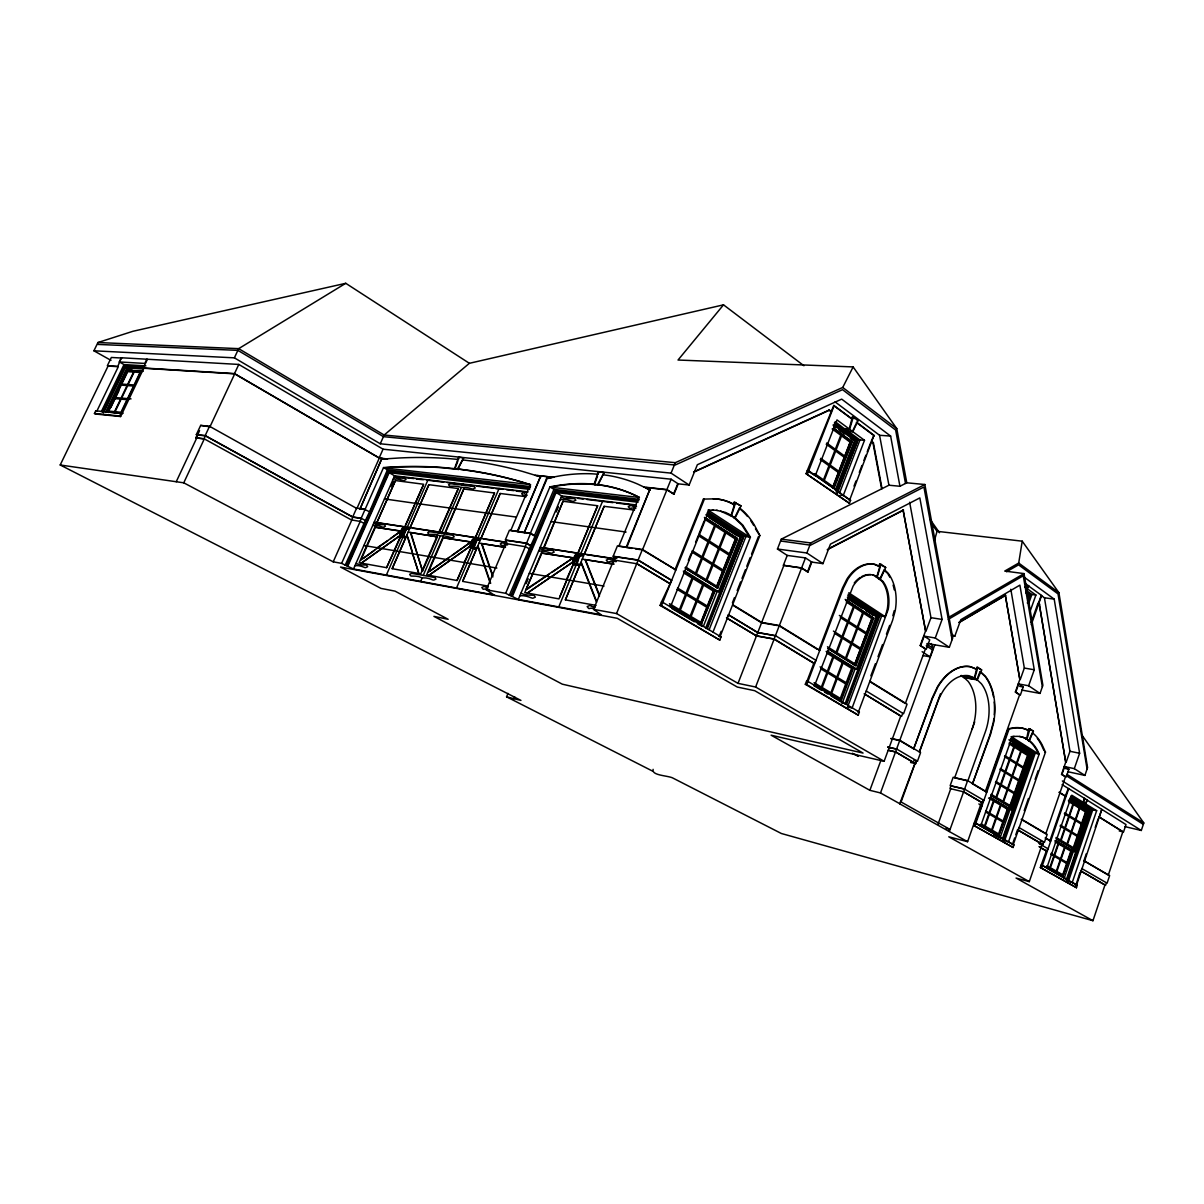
<?xml version="1.0" encoding="UTF-8"?>
<svg xmlns="http://www.w3.org/2000/svg" width="1204" height="1204" viewBox="0 0 1204 1204"><rect width="100%" height="100%" fill="white"/><g stroke="black" fill="none" stroke-linecap="round" stroke-linejoin="round"><path stroke-width="1.5" d="M1021.729 690.058L1040.03 693.414L1042.89 685.302L1024.032 573.601L1004.738 571.072L1018.704 563.051L1022.226 541.183L937.028 531.31L931.655 523.695M848.188 594.234L881.614 616.117L885.211 616.704L887.273 609.149A30.491 20.769 -81.3 0 0 881.93 581.201L875.805 576.671L876.873 576.49L879.853 566.497L875.428 564.525A41.207 28.053 -81.3 0 0 847.782 579.38L843.477 588.034L806.755 684.579L858.226 715.161L859.37 712.106L807.944 681.434L806.514 681.148L805.31 684.293L858.226 715.161M892.841 615.741L894.241 610.639M1062.109 784.647L1087.347 800.088L1085.737 804.001L1081.433 803.023L1070.762 796.1M1079.341 801.428L1083.224 802.315L1084.322 798.357M1081.433 803.023L1085.421 803.685L1086.941 799.998L1126.011 824.589L1123.498 832.069L1099.207 817.019L1101.78 809.434L1076.587 884.985L1072.237 882.502L1096.663 810.683L1083.57 802.662L1084.729 798.463M934.5 540.34L937.028 531.31M1029.917 728.902L1033.423 731.174L1029.345 740.731L1026.997 739.241L1029.917 728.902L1028.652 728.646L1026.651 738.895L1024.619 738.067A50.989 31.635 -78.5 0 0 1019.502 736.442M1029.345 740.731L1025.808 738.714M961.093 675.489L974.382 677.912L976.986 667.302L977.844 667.452L981.651 669.966L977.272 679.929L963.561 677.416L961.018 675.76L974.728 678.258L977.272 679.929M974.728 678.258L977.844 667.452M576.641 561.546L578.763 556.444A2.784 2.167 -80.9 0 1 581.381 555.661L582.51 555.149L581.652 555.029A3.477 2.709 -80.9 0 0 577.935 556.76L576.355 560.567A3.477 2.709 -80.8 0 0 577.453 565.143L578.582 564.646A2.784 2.167 -80.8 0 1 577.514 561.681L577.724 560.944M732.664 604.679L761.635 622.423L779.349 625.493L819.758 650.386L818.795 650.22L842.514 587.898L846.818 579.244A41.192 28.053 -81.3 0 1 874.465 564.39L878.89 566.362L879.552 564.119L880.997 564.315L885.692 567.52L880.395 578.989L878.95 578.793M880.395 578.989L877.249 576.882L880.997 564.315M470.644 544.9L472.69 540.114A2.604 2.122 -80.6 0 1 475.264 539.407L476.287 538.925L475.52 538.805A3.266 2.664 -80.6 0 0 471.878 540.415L470.358 543.982A3.266 2.664 -80.5 0 0 471.456 548.287L472.48 547.82A2.619 2.122 -80.5 0 1 471.411 545.021L473.458 540.235A2.619 2.122 -80.6 0 1 476.031 539.512M844.681 428.654L849.226 428.97L852.447 416.795L858.181 420.452L852.808 431.694L847.797 431.348L835.17 421.611M840.272 495.13L843.282 495.446L864.502 440.318L849.603 429.316L853.395 416.855M730.211 515.086L731.159 515.192L734.44 504.672L733.492 504.566L734.229 502.218L741.002 505.921L735.102 517.931L720.609 511.083M735.102 517.931L731.535 515.583L735.659 502.384M1124.897 826.621L1141.302 830.474L1143.8 822.994L1082.185 735.463M653.11 769.341C651.183 775.858 669.063 775.451 673.352 778.296L781.366 833.499L1092.961 920.699L1104.956 885.015L1080.5 870.823L1105.633 885.271L1106.431 882.908M1099.207 817.019L1122.835 831.813L1108.297 875.082L1083.916 860.755L1086.294 853.741M1076.03 884.925L1079.913 872.569M1095.234 827.434L1098.198 818.675M1080.906 870.928L1082.125 868.626M1076.436 887.664L1077.264 885.241L1042.408 865.375L1041.189 865.044L1040.346 867.497L1076.436 887.664L1040.346 867.497M1062.349 875.895L1070.807 851.153L1064.998 847.736L1061.115 859.084L1066.94 862.47M1071.063 850.37L1072.282 850.671L1062.951 876.06L1071.68 850.521L1054.96 840.663M1064.005 878.769L1073.366 851.303L1072.282 850.671M1072.93 848.76L1074.164 849.061L1086.971 811.496L1068.986 800.374M1073.366 851.303L1074.585 851.619L1088.687 810.262L1070.13 798.764M1069.814 798.086L1089.906 810.548L1066.443 879.417L1047.465 868.596M1066.654 880.696L1090.764 809.931L1071.078 797.71M1067.271 880.861L1091.381 810.066L1071.695 797.846M1081.523 802.797L1092.765 809.78L1068.354 881.479L1072.237 882.502M595.017 484.881L594.069 484.294L598.373 471.757L604.092 472.6L598.192 484.67L604.348 485.769A321.634 193.889 -64 0 1 639.429 497.508L550.409 487.168A321.634 193.889 -64 0 1 589.373 484.098L598.659 484.971M530.708 484.881A1568.436 768.543 -78 0 0 469.274 470.659L458.047 469.003L463.615 457.926L458.709 457.189L454.48 468.702L455.398 469.259L444.788 467.92A1568.436 768.543 -78 0 0 383.971 467.844L530.242 484.595L510.722 530.618L517.193 531.551L540.415 476.709L517.675 531.822L530.287 533.447L549.927 486.883A321.709 193.859 -64 0 1 588.891 483.797L594.656 484.279L597.515 475.926M598.855 472.058L598.087 474.256L592.759 473.849A333.613 201.128 -64 0 0 560.582 475.731L546.616 478.304L524.192 532.77M1068.174 771.794L1084.909 775.421L1087.573 767.61L1058.918 592.699L1022.226 541.183M1021.173 819.307L1045.794 833.83L1065.48 776.791L1061.552 774.322L1065.721 762.222L1039.293 604.152L1065.721 762.222M1061.958 774.413L1064.667 766.587L1068.866 769.251L1066.172 777.062L1061.552 774.322M1066.142 762.313L1069.965 751.281L1044.425 597.771L1041.219 595.438L1038.42 603.294L1039.714 604.212M1092.961 920.699L1016.056 878.047L1029.3 881.629L1042.197 844.245L1017.5 829.842L1015.8 834.718M1039.579 843.673L1042.905 844.516L1043.763 842.032L1040.437 841.205M1084.909 775.421L1074.314 768.649L1079.612 753.283L1054.207 599.14L1023.897 576.972M1040.015 847.33L1046.351 851.017L1041.189 865.044M1046.125 838.27L1050.701 840.964L1049.888 840.753L1065.254 796.145L1059.023 792.292M1046.351 851.017L1048.022 848.775L1040.361 844.32M1065.254 796.145L1068.324 788.53M1041.565 867.828L1068.731 788.62M1029.029 740.415L1032.279 732.784L1033.333 733.552A59.688 37.008 -78.5 0 1 1042.167 744.945L1045.493 752.124L1013.241 844.666L1008.485 841.942L1039.187 754.05A51.004 31.62 -78.5 0 0 1030.157 741.228L1028.096 740.475M1012.97 842.83L1014.671 837.954M1024.198 810.623L1028.427 798.478M1035.094 779.394L1038.119 770.711M1019.201 827.539L1017.907 829.947L1042.905 844.516M1013.076 847.466L1013.949 844.937L975.857 823.115L974.593 822.799L973.69 825.372L1013.076 847.466L973.69 825.372M992.201 799.23L1007.613 808.351L998.613 833.89L992.231 830.218L996.415 818.299L1002.781 822.016M1007.613 808.351L1008.862 808.652L998.869 835.245L1008.245 808.501L989.748 797.56M1023.385 767.129L1017.124 763.246L1021.248 751.507L1027.494 755.435L1009.569 806.65L1010.818 806.951L1029.044 754.938L1009.358 742.537M1008.862 808.652L1010.051 809.359L999.967 838.104L1002.465 838.736L1032.144 753.96L1010.186 740.084M1010.051 809.359L1011.3 809.66L1030.895 753.689L1008.922 739.813M1002.706 840.091L1033.077 753.343L1011.465 739.662M1003.338 840.257L1033.709 753.463L1010.547 738.82M1004.527 840.934L1035.214 753.207L1011.164 737.977M1026.651 738.895L1025.462 738.233A51.004 31.62 -78.5 0 0 1012.158 736.908L980.673 826.004L974.593 822.799M993.857 718.577A51.17 32.854 -79.4 0 1 993.3 722.28L990.109 734.365L972.501 783.819L985.384 791.464L1019.607 694.828L1015.363 692.029L1019.833 679.447L1005.31 595.212L1019.833 679.447M1015.8 692.104L1018.674 683.962L1023.219 686.987L1020.345 695.114L1015.363 692.029M1020.255 679.523L1024.333 668.054L1010.818 589.253M1029.3 881.629L948.767 836.81L967.595 841.686L981.516 802.406L963.486 791.826L949.971 788.53L950.919 785.911L964.539 789.117L983.909 800.374M974.909 822.979L981.922 805.747L978.852 803.941M983.171 800.088L982.253 802.692L963.591 791.75M985.85 792.051L1008.275 728.736L1014.701 727.713A59.658 37.008 -78.5 0 1 1027.027 729.865L1028.141 730.482M974.939 825.688L1009.118 728.917L1015.529 727.878A59.688 37.008 -78.5 0 1 1027.855 730.03L1028.984 730.647M1040.03 693.414L1028.622 685.768L1034.266 669.77L1019.893 585.129L960.807 619.699L954.772 636.269L951.431 635.727M1027.343 603.069L1030.368 594.61L1025.853 591.345M1028.773 603.189L1031.888 594.475L1025.928 590.156M967.595 841.686L948.918 831.362L949.67 829.24L900.532 801.668M949.339 831.467L967.64 780.613L953.162 777.272L950.167 785.625L964.645 789.026M1030.308 610.759L1035.907 595.032L1026.982 588.545L1028.637 585.776L1027.298 588.846L1024.92 587.116M1031.106 622.603L1037.998 603.234M1031.256 624.68L1041.641 595.498L1028.216 585.716M937.961 824.394L950.724 788.816M974.698 721.918L954.652 777.844L967.85 780.899L985.339 731.866A42.02 26.97 -79.4 0 0 981.365 683.752L976.956 679.598L979.996 671.591M1027.584 598.433L1028.788 595.077L1025.989 593.045M1027.915 599.592L1029.736 594.52L1026.726 592.338M976.865 669.304L970.785 666.79A51.185 32.854 -79.4 0 0 937.916 686.867L932.633 698.079L913.655 748.858L932.197 698.004L937.48 686.792A51.17 32.854 -79.4 0 1 970.349 666.715L976.429 669.228M948.918 831.362L899.734 803.836L914.935 763.351L895.52 751.973L888.417 750.378M900.998 802.225L916.214 760.371M919.389 751.657L940.414 693.835M919.465 752.154L937.72 701.977A42.02 26.97 -79.4 0 1 969.19 675.79L974.382 677.912M910.57 762.478L915.702 763.652L916.68 760.958M913.806 760.431L917.448 761.259L920.578 752.65L899.87 740.355L890.99 738.413M927.185 643.538L949.324 647.3L952.755 637.879L924.853 484.505L906.778 482.804L899.945 486.265L888.928 485.212L781.306 539.136L777.453 549.024L787.22 555.42L805.476 557.919L811.812 562.087L807.974 572.035L801.578 568.107L783.383 565.293L787.22 555.42M382.616 458.483L379.305 458.122L356.896 508.539L209.541 426.291L200.662 425.403L196.327 434.629L205.192 435.577L352.697 516.952L361.185 518.232L383.519 467.573A1568.932 768.513 -78 0 1 444.321 467.649L455.052 468.672L457.866 460.997M459.175 457.46L458.438 459.461L448.174 458.543A1589.521 779.033 -78 0 0 398.945 458.002L381.593 459.115L360.026 508.991L381.593 459.115M870.492 682.051L905.348 703.512L925.424 648.926L920.202 645.51L925.575 630.911L903.105 510.075L925.575 630.911M920.684 645.6L924.16 636.148L929.744 639.821L926.282 649.242L920.202 645.51M926.057 630.986L930.963 617.682L909.637 502.264M900.171 803.941L880.5 792.939L869.875 790.321L881.117 759.769M869.875 790.321L771.117 735.208L884.127 761.274L900.742 716.079L864.141 693.85M902.699 713.415L901.6 716.41L864.622 693.956M949.324 647.3L935.267 638L942.085 619.428L919.841 497.899L830.459 544.118L822.964 563.638L811.33 562.027L807.493 571.96M923.408 655.653L930 656.812L933.115 648.324L931.219 643.523M880.5 792.939L934.725 645.028M870.853 675.85L875.413 663.66M878.002 656.707L882.547 644.516M886.445 634.072L889.696 625.358M826.14 651.454L853.561 667.784L841.37 700.216L815.108 684.534M865.947 634.779L854.464 665.345L855.894 665.616L873.758 618.028L845.178 599.426M867.226 631.378L871.681 619.488M842.063 703.618L855.141 668.762L853.561 667.784M855.141 668.762L856.571 669.033L876.226 616.644L847.511 597.906M844.922 704.22L877.656 616.884L847.435 597.139M845.915 704.159L878.89 616.192L848.609 596.386M846.638 704.31L879.612 616.297L847.812 595.513M881.614 616.117L847.571 707.019L852.116 707.967L888.236 609.299A30.506 20.769 -81.3 0 0 882.893 581.336L879.086 578.507M814.566 685.573L853.109 586.092A30.506 20.769 -81.3 0 1 873.532 575.03L876.873 576.49M807.884 681.599L806.921 681.404L813.829 663.284L774.112 639.158L756.443 635.968L726.463 617.863L756.473 635.787L774.157 638.978L814.295 663.374L815.966 660.349L775.421 635.637L757.737 632.461L728.661 614.853L726.945 617.953M849.422 503.287L850.566 500.292L808.682 470.779L807.252 470.644L806.078 473.684L849.422 503.287L806.078 473.684M839.429 493.264L859.957 439.972L864.502 440.318M854.012 486.115L855.999 480.953M859.295 472.359L861.944 465.481M863.915 460.319L865.902 455.157M867.226 451.726L870.522 443.117M882.05 488.673L873.382 442.726L871.184 441.401L873.908 435.562L849.693 499.961L843.282 495.446M777.453 549.024L806.861 552.982L810.744 542.944L924.853 484.505M774.157 638.978L779.349 625.493M783.383 565.293L801.623 567.897L805.476 557.919M616.147 561.666L613.724 560.206L593.572 609.359L616.538 613.558L738.007 683.36L755.615 687.017L774.112 639.158M801.578 568.107L779.244 625.854L817.215 649.242M832.566 488.207L849.949 443.222M833.273 488.282L852.041 441.597L833.981 488.342L814.16 474.361M835.335 490.148L854.539 440.408L855.969 440.513L836.103 492.015M837.111 492.045L857.925 439.987L837.156 493.851M738.007 683.36L783.804 565.564M807.252 470.644L833.725 405.477L852.251 419.022M807.508 473.819L834.191 405.507M733.688 517.75L734.786 517.569L739.482 507.998L741.092 509.202A77.538 57.009 -81.2 0 1 754.667 525.606L759.844 535.569L720.127 636.54L719.194 636.359L721.181 631.317M662.802 602.572L661.402 602.12L660.078 605.401L719.796 640.092L721.045 636.886L662.802 602.361M707.335 628.638L743.681 536.668L707.576 513.235M709.141 629.722L745.923 536.563L750.423 537.15L712.918 632.266M732.408 602.783L734.455 597.56M737.194 590.592L740.626 581.878M741.995 578.402L745.426 569.688M746.796 566.211L750.212 557.497M751.582 554.006L758.445 536.593M701.21 622.333L710.601 598.644M711.94 595.258L713.957 590.186L718.562 591.736L740.174 537.074L741.589 537.255L705.544 628.428M669.605 605.386L701.24 624.154L714.649 590.306L683.345 571.087M701.24 624.154L715.357 590.411M717.042 586.167L736.02 538.248M717.057 587.988L737.42 538.444L717.765 588.109L685.783 568.739M703.437 626.185L717.148 591.51M706.628 628.503L743.681 536.668M688.357 560.342L691.051 553.614M695.596 542.282L698.275 535.584L707.997 541.77L702.007 556.775L692.24 550.649M704.129 520.986L698.787 534.32L708.509 540.506L714.484 525.561L704.791 519.315M670.387 607.057L709.171 510.285L708.223 510.165L749.475 537.029L741.89 525.004L733.838 517.464M145.895 365.881L124.012 364.571L119.331 361.952L121.363 357.769L238.783 364.436L383.053 449.182L671.125 479.207L678.213 483.857L674.029 494.182L666.911 489.832L642.454 549.912L675.911 569.943L642.424 549.445L617.441 545.833L613.182 556.233L638.12 559.995L671.727 580.358L661.402 602.12M674.977 569.808L703.407 499.103L714.062 498.862A77.538 57.009 -81.2 0 1 732.739 503.663L734.44 504.672M660.078 605.401L661.478 605.642L704.34 499.208L703.407 499.103M673.548 494.137L677.747 483.797L689.139 485.016L697.357 464.714L841.686 399.126L890.629 436.074L899.945 486.265M723.514 304.838L469.379 363.307L345.759 283.301L132.997 331.266L97.93 342.523L93.912 350.8L234.374 357.844L380.268 443.779L671.064 473.127L675.309 462.682L842.725 387.462L853.139 366.919L678.033 360.026L723.514 304.838L803.941 365.745M638.12 559.995L642.424 549.445M616.538 613.558L638.15 560.221L671.26 580.283M643.959 487.048L666.896 489.577L671.125 479.207M615.53 561.5L612.776 559.845L614.115 556.594L638.15 560.221M603.023 474.782L608.291 475.49A333.613 201.128 -64 0 1 637.789 484.128L649.724 489.772L626.17 547.323L618.841 546.255L638.963 497.207A321.709 193.859 -64 0 0 603.866 485.468L598.192 484.67M649.724 489.772L626.667 547.624L631.919 548.377M574.85 564.736L575.121 564.089A2.769 2.167 -80.8 0 1 574.037 561.139L576.159 556.037A2.769 2.167 -80.9 0 1 578.778 555.255L578.176 554.487A3.477 2.709 -80.9 0 0 574.474 556.233L572.893 560.026A3.477 2.709 -80.8 0 0 573.992 564.586L574.85 564.736A3.477 2.709 -80.8 0 1 573.766 560.161L575.331 556.368A3.477 2.709 -80.9 0 1 579.049 554.623M558.761 606.906L602.692 500.909M577.453 565.143L577.724 564.51A2.784 2.167 -80.8 0 1 576.671 562.96M596.537 602.286L580.9 562.403L565.398 599.878L604.122 506.327L634.508 510.075M652.448 771.042L506.568 696.815L507.998 693.384M506.568 696.815L513.942 698.711L514.695 696.905M559.694 597.169L566.151 581.577M573.766 563.246L566.392 579.576M543.501 547.88L577.875 553.313L597.62 505.755L558.972 598.9L524.763 592.549L542.011 551.432M573.992 564.586L574.248 563.954A2.769 2.167 -80.8 0 1 573.179 561.004L575.286 555.902A2.769 2.167 -80.9 0 1 577.92 555.134L578.778 555.255M505.755 543.696L486.22 589.764L505.65 593.316L518.322 599.442L561.756 495.973L636.284 504.958M526.133 583.654L528.195 578.763M556.248 511.911L558.4 506.794M542.914 549.265L563.051 501.255L597.62 505.755M573.029 557.934L526.103 589.358L541.905 553.103L573.029 557.934L552.049 572.246M543.967 548.166L563.051 501.255M530.633 533.282L525.23 546.466L529.324 548.843L535.193 535.961L530.633 533.282L509.427 530.212L505.289 539.964L526.464 543.154L531.039 545.818M505.65 593.316L525.305 546.691L504.882 543.365L506.177 540.31L526.539 543.38L530.618 545.758M509.307 595.348L529.324 548.843M530.287 533.447L534.365 535.84L553.945 489.351L639.294 499.344M510.947 595.649L555.089 490.765L638.782 500.623M511.67 596.055L555.796 491.187L637.638 500.864M512.498 596.206L556.113 492.511L638.06 502.249M524.914 531.084L547.083 478.59L552.109 477.672M524.523 493.309L525.335 491.894L521.663 493.64L522.747 495.025C523.62 496.003 523.288 494.392 527.292 495.175M443.358 536.216L426.637 574.88L457.008 580.524L463.976 564.27M471.291 547.203L464.202 562.373M444.803 532.875L475.354 537.721L494.498 493.008L457.008 580.524M471.456 548.287L471.712 547.7A2.619 2.122 -80.5 0 1 470.674 546.24M456.512 588.019L499.118 488.433M474.526 548.783L474.782 548.181A2.619 2.137 -80.5 0 1 473.714 545.382L475.761 540.581A2.619 2.122 -80.6 0 1 478.334 539.874L479.358 539.392L478.59 539.272A3.281 2.664 -80.6 0 0 474.963 540.897L473.428 544.464A3.281 2.664 -80.5 0 0 474.526 548.783L475.55 548.302A2.619 2.137 -80.5 0 1 474.481 545.502L476.528 540.701A2.619 2.122 -80.7 0 1 479.102 539.994M490.194 583.082L477.687 546.18L462.652 581.366L500.217 493.489L526.268 496.71M444.231 534.185L463.766 488.99L494.498 493.008M429.106 570.515L443.253 537.782L470.869 542.071L452.012 555.42M445.269 533.131L463.766 488.99M437.473 535.298L420.783 573.826L392.173 568.679L428.865 484.685L458.303 488.538L439.385 532.243L412.385 528.135M438.346 533.282L458.303 488.538M437.383 536.864L410.398 532.499L422.559 571.102L437.383 536.864L408.141 532.138M420.663 581.381L422.183 577.875C429.136 577.303 433.139 580.825 433.967 580.012L435.953 579.109L434.975 577.664C434.238 577.348 412.114 573.315 411.587 573.42L409.646 574.323L410.579 575.753C410.669 576.671 416.93 575.091 422.183 577.875M423.191 575.527L440.348 535.9C447.286 535.178 451.365 538.534 452.192 537.736L454.194 536.788L453.201 535.389C452.388 535.088 430.219 531.671 429.662 531.792L427.721 532.725L428.669 534.094C428.774 534.997 435.096 533.312 440.348 535.9M441.341 533.583L461.298 487.485C468.221 486.582 472.389 489.757 473.232 488.944L475.234 487.981L474.226 486.642C473.307 486.356 451.109 483.632 450.522 483.767L448.565 484.73L449.543 486.04C449.664 486.913 456.075 485.107 461.298 487.485M462.291 485.197L462.787 484.053M375.497 525.742L359.168 562.735L386.574 567.671L423.657 484.264L395.439 480.562L376.355 523.8M400.27 537.706L386.574 567.671M405.688 525.305L414.582 505.018M384.452 498.923L415.32 503.317L422.965 485.844M401.082 537.104L401.323 536.532A2.498 2.092 -80.2 0 1 400.255 533.854L402.271 529.278A2.498 2.092 -80.4 0 1 404.8 528.601L405.041 528.029A3.13 2.619 -80.4 0 0 401.474 529.564L399.984 532.966A3.13 2.634 -80.2 0 0 401.082 537.104L402.031 536.638A2.498 2.092 -80.2 0 1 400.962 533.959L402.964 529.384A2.498 2.092 -80.4 0 1 405.492 528.707M386.364 575.045L427.992 479.854M403.897 537.556L404.138 536.984A2.498 2.092 -80.2 0 1 403.069 534.29L405.086 529.715A2.498 2.092 -80.4 0 1 407.614 529.038L407.855 528.466A3.13 2.634 -80.4 0 0 404.288 530.001L402.798 533.402A3.13 2.634 -80.2 0 0 403.897 537.556L404.845 537.089A2.498 2.092 -80.2 0 1 403.776 534.41L405.778 529.82A2.498 2.092 -80.4 0 1 408.322 529.143M379.305 458.122L234.705 373.857L143.758 368.258L120.626 416.539L95.462 414.01L94.454 413.484L95.733 410.82L96.741 411.362L118.308 366.693L108.074 366.061L60.2 464.985L183.76 482.819L333.207 561.832L341.62 563.367L353.509 568.98L394.656 475.836L528.074 491.909M391.195 486.25L393.377 481.314M361.591 558.566L375.407 527.247L400.736 531.175L390.623 538.534M376.912 522.551L395.439 480.562M963.561 677.416L975.3 679.297M341.62 563.367L360.207 521.437L351.613 519.932L352.832 517.163L361.32 518.442L360.086 521.227L364.044 523.409L369.538 511.805L364.917 509.503L359.56 508.735M345.157 565.233L364.044 523.409M530.528 486.597L387.417 469.831L369.538 511.805M346.496 565.489L388.29 471.08L530.242 487.831M347.203 565.865L388.967 471.486L529.083 488.041M347.866 565.985L389.163 472.66L529.655 489.366M380.268 443.779L384.166 435.02L469.379 363.307M352.697 516.952L356.64 508.118L365.128 509.352M147.355 359.439L143.261 367.972L234.509 373.586L379.185 457.896L383.053 449.182M333.207 561.832L351.749 520.128L204.048 438.738L195.816 437.835L197.17 434.945L205.402 435.833L352.832 517.163M880.049 578.642L884.263 569.492L888.025 573.089A41.207 28.053 -81.3 0 1 895.204 610.789L892.6 620.286L858.497 711.775L857.534 711.564M205.192 435.577L209.541 426.291M204.048 438.738L205.402 435.833M234.509 373.586L238.783 364.436M183.76 482.819L204.259 438.993L195.816 437.835M234.705 373.857L209.947 426.818L200.662 425.403M199.548 430.596L196.342 438.121M176.235 481.735L196.658 438.166M234.374 357.844L238.678 348.648L345.759 283.301M856.044 423.898L852.462 431.378L847.797 431.348M94.454 413.484L119.602 415.982L120.912 413.288L121.92 413.83M119.331 361.952L144.811 363.427L146.858 359.153M121.514 412.31L127.564 399.713M134.095 386.093L128.075 398.644L131.04 398.9M134.607 385.024L140.597 372.503M121.845 358.039L111.34 357.468L107.322 365.775L117.811 366.407L121.363 357.769M101.302 411.693L124.012 364.571M102.355 411.843L124.599 365.685L144.314 366.874M103.108 412.25L125.336 366.106L143.261 367.19M103.363 412.882L125.382 367.175L143.863 368.319M105.681 412.009L126.856 368.003L143.502 369.041M108.45 412.49L106.96 411.678L126.947 370.17L143.276 371.223M110.843 407.509L118.835 390.909M594.069 484.294L597.56 484.685L604.092 472.6M454.48 468.702L457.43 469.033L463.615 457.926M455.398 469.259L458.513 469.289M579.274 557.226L579.621 556.564A2.784 2.167 -80.9 0 1 582.254 555.796M363.939 557.903L374.579 550.183M387.733 540.626L377.153 547.715M400.195 535.524L361.335 563.126L401.7 534.425M429.888 571.087L449.122 557.467M470.042 546.285L428.985 575.301L471.547 545.216M526.584 589.629L549.054 574.293M958.835 622.438L1005.31 595.212M959.272 622.513L1005.746 595.273M948.511 617.456L1024.032 573.601M948.316 619.338L1023.249 575.753L1042.363 686.822M1006.514 571.749L1018.554 564.842L1058.03 593.903L1087.077 769.07M828.367 548.858L903.105 510.075M827.193 549.776L903.602 510.135M693.579 471.983L829.104 410.082L831.392 411.467M694.061 472.028L829.586 410.112M708.223 510.165L713.355 510.105M97.93 342.523L238.678 348.648L384.166 435.02L675.309 462.682M128.331 368.83L132.034 369.071M142.207 371.524L127.684 370.591L107.713 412.084L122.086 413.484M857.233 420.392L858.181 420.452M844.591 428.97L849.603 429.316M393.196 479.132C399.773 478.259 403.385 481.254 404.153 480.471L406.019 479.538L405.116 478.259C405.026 477.702 399.171 478.951 394.159 476.934M835.064 401.865L879.567 435.276L890.629 436.074M712.407 509.999L717.494 510.421M560.221 499.615C567.656 498.682 572.698 502.098 573.646 501.27L575.858 500.247L574.684 498.817C574.383 497.884 567.024 499.735 561.245 497.192M636.555 506.703C630.791 506.764 632.296 504.747 630.55 505.59L628.232 506.643L629.511 508.118C630.414 509.307 630.806 507.034 635.817 508.509M807.673 470.93L815.274 475.7L836.991 419.91L849.226 428.97M106.96 411.678L123.139 413.258M95.733 410.82L120.912 413.288M372.728 525.471C379.32 524.763 382.842 527.924 383.609 527.141L385.461 526.238L384.588 524.914C384.527 524.026 378.748 525.742 373.707 523.243M506.658 543.982C502.339 543.531 503.994 542.282 502.414 542.914L500.322 543.877L501.391 545.322C502.249 546.36 501.917 544.69 505.966 545.608M849.136 500.142L850.566 500.292M538.624 551.071C546.089 550.318 551.026 553.96 551.974 553.133L554.171 552.154L553.012 550.649C552.756 549.671 545.472 551.387 539.663 548.603M614.371 560.432C608.727 560.266 610.308 558.34 608.562 559.138L606.244 560.146L607.508 561.696C608.411 562.93 608.667 560.673 613.619 562.253M379.185 457.896L387.568 459.04M537.014 475.505L551.929 477.145M646.157 487.545L666.911 489.832M741.002 505.921L734.229 502.218M730.106 515.417L731.535 515.583M396.011 476.633L414.071 478.605M416.373 479.087L423.326 479.719M427.014 480.17L443.674 482.172M447.376 482.623L473.277 485.754M476.98 486.205L493.64 488.207M495.958 488.704L502.896 489.321M506.598 489.772L514.003 490.66M516.305 491.172L523.243 491.789M566.422 496.996L573.872 497.899M577.604 498.351L583.188 499.028M586.92 499.479L613.002 502.625M616.734 503.076L633.515 505.093M462.622 459.913L472.931 461.162A1589.521 779.033 -78 0 1 522.626 471.456L540.882 476.995M354.999 565.609C361.606 565.052 365.053 568.363 365.805 567.581L367.656 566.693L366.799 565.323C366.753 564.42 361.034 566.046 355.993 563.367M458.047 469.003L468.807 470.388A1568.932 768.513 -78 0 1 530.242 484.595M759.844 535.569L755.45 528.812M781.306 539.136L810.744 542.944M780.583 540.987L810.548 545.171L923.919 487.018L952.108 639.64M488.056 587.687C483.812 587.085 485.468 585.912 483.903 586.498L481.811 587.432L482.864 588.937C483.572 590.141 484.174 587.853 489.005 589.719M519.887 595.694C527.367 595.122 532.228 598.945 533.161 598.117L535.359 597.169L534.215 595.604C533.989 594.61 526.765 596.191 520.941 593.211M595.408 607.072C589.659 606.816 591.224 604.814 589.478 605.597L587.161 606.575L588.41 608.201C589.298 609.48 589.614 607.162 594.641 608.938M1025.462 583.714L1028.637 585.776M550.996 521.588L626.095 532.048M878.89 566.362L879.853 566.497M516.26 517.073L415.32 503.317M885.692 567.52L879.552 564.119M1031.888 594.475L1035.907 595.032M1044.425 597.771L1054.207 599.14M875.805 576.671L877.249 576.882M635.441 548.889L640.694 549.656M534.365 535.84L535.193 535.961M374.203 522.145L506.929 542.327M540.175 547.368L614.567 558.686M377.364 522.807L403.114 526.72M483.346 538.941L505.56 542.312M586.604 554.653L615.048 558.972M612.776 559.845L636.826 563.743L669.484 583.458M402.512 531.265L375.407 527.247M472.841 542.176L443.253 537.782M478.996 543.139L505.003 547.173M575.316 558.069L541.905 553.103M582.254 559.153L614.145 564.104M492.887 576.957L481.465 543.516L505.469 547.444M599.472 596.161L585.039 559.589L612.806 564.104M930.963 617.682L942.085 619.428M471.712 547.7L472.48 547.82M474.782 548.181L475.55 548.302M574.248 563.954L575.121 564.089M577.724 564.51L578.582 564.646M876.226 616.644L877.656 616.884M872.328 617.803L873.758 618.028M923.679 636.058L935.267 638M363.894 545.487L496.876 568.062M529.278 573.33L604.017 586.107M1024.333 668.054L1034.266 669.77M777.483 625.553L761.56 622.784L733.281 605.492M981.651 669.966L976.986 667.302M775.376 635.802L757.692 632.642L728.194 614.762M462.652 581.366L488.267 586.167M565.398 599.878L596.085 605.401M1018.253 683.887L1028.622 685.768M1019.683 686.34L1023.219 686.987M353.509 568.98L494.001 594.942L486.22 589.764M518.322 599.442L601.172 614.747L593.572 609.359M721.045 636.886L719.194 636.359M716.546 510.3L725.515 512.437L731.159 515.192M866.233 691.006L903.557 713.746L907.063 704.174L869.875 681.268M805.31 684.293L806.755 684.579M1033.423 731.174L1029.826 729.398M1008.275 728.736L1009.118 728.917M1025.748 738.97L1026.997 739.241M1014.084 736.276A50.989 31.635 -78.5 0 0 1011.315 736.728L1012.158 736.908M1069.965 751.281L1079.612 753.283M857.94 711.805L859.37 712.106M1044.651 751.943L1045.493 752.124M1035.214 753.207L1039.187 754.05M1030.895 753.689L1032.144 753.96M1027.795 754.667L1029.044 754.938M1064.246 766.496L1074.314 768.649M1065.314 768.498L1068.866 769.251M890.809 738.639L899.704 740.58L913.655 748.858M887.799 747.067L896.694 749.038L917.448 761.259M887.724 747.172L896.604 749.159M888.507 750.273L895.61 751.868L915.702 763.652M1079.266 801.683L1083.57 802.662M1092.765 809.78L1096.663 810.683M1088.687 810.262L1089.906 810.548M972.501 783.819L990.531 734.455L993.721 722.37A51.185 32.854 -79.4 0 0 985.579 676.543L980.432 671.666M1086.971 811.496L1085.752 811.21L1073.336 847.631L1067.527 844.2L1071.409 832.882L1077.189 836.344M1119.208 830.941L1122.835 831.813M513.942 698.711L520.941 700.412L60.2 464.985M1038.886 843.402L1042.197 844.245M1083.916 860.755L1109.636 875.594L1107.093 883.164L1081.719 868.52M1005.852 841.265L1008.485 841.942M1012.699 844.621L1013.949 844.937M946.148 828.337L949.67 829.24M1075.759 884.774L1077.264 885.241M872.569 574.895L875.895 576.355M645.871 488.026L650.205 490.073M360.914 560.116L400.736 531.175M392.173 568.679L406.862 535.058L418.932 573.661M119.602 415.982L120.626 416.539M428.413 572.141L470.869 542.071M196.327 434.629L197.697 435.231M412.49 553.674L418.39 571.87M361.185 518.232L365.61 520.685M126.947 370.17L128.422 370.998M125.382 367.175L126.856 368.003M410.128 527.593L428.865 484.685M93.912 350.8L110.979 360.357M97.795 344.419L237.88 350.364L383.444 436.661L675.113 465.03L842.529 389.66L895.625 430.009L905.498 483.451M1047.63 867.316L1062.951 876.06M1042.288 865.42L1046.788 867.994L1071.801 795.212L1083.224 802.315M855.216 754.457L858.407 756.293L852.327 753.252M979.89 825.809L1002.465 838.736M993.526 834.417L998.357 837.186M1046.908 865.736L1049.873 867.437L1053.801 855.999L1050.836 854.283M1062.741 874.781L1056.886 871.44L1060.784 860.047L1066.609 863.434M1046.712 866.594L1063.568 876.226M981.32 823.957L984.571 825.824L988.785 813.859L985.549 811.978M980.839 824.71L999.486 835.41M481.028 538.384L500.217 493.489M980.206 824.544L998.869 835.245M504.882 543.365L507.591 544.93M383.519 467.573L387.417 469.831M389.163 472.66L394.656 475.836M755.615 687.017L884.127 761.274M1051.167 853.32L1054.132 855.036L1058.045 843.643L1055.095 841.912M1038.977 846.593L1046.773 851.123M985.91 810.969L989.146 812.851L993.36 800.916L988.529 798.056M1003.143 821.008L996.777 817.29L1000.945 805.401L1007.296 809.163M1018.78 827.434L1044.455 842.303L1047.194 834.372L1022 819.503M733.492 504.566L731.791 503.558A77.492 56.994 -81.2 0 0 713.114 498.757M1045.147 837.984L1049.888 840.753M1055.938 838.3L1074.164 849.061M1056.841 839.037L1073.547 848.91L1086.369 811.361L1068.369 800.239M661.478 605.642L719.796 640.092M1055.788 840.527L1074.585 851.619M1055.863 841.415L1069.543 849.467M670.297 605.507L701.947 624.289M671.802 608.441L694.302 621.761M697.507 623.672L702.338 626.516M990.516 797.349L1011.3 809.66M1056.179 837.472L1060.589 840.091L1064.486 828.728L1060.092 826.094M991.208 794.309L996.039 797.168L1000.223 785.279L995.422 782.389M1009.945 805.446L1003.609 801.683L1007.778 789.839L1014.099 793.632M967.64 780.613L986.859 792.036M669.469 603.716L679.417 609.615L685.482 594.43L677.009 589.313M990.802 795.061L1010.818 806.951M584.346 554.096L604.122 506.327M991.705 795.829L1010.186 806.8L1028.412 754.803L1010.246 743.35M457.43 469.033L458.363 469.59M814.07 682.683L821.384 687.063L826.892 672.509L821.068 668.988M814.401 684.399L840.663 700.066L852.838 667.648L826.847 651.59M813.829 685.693L821.595 690.328M824.71 692.18L827.825 694.031M830.926 695.882L843.357 703.286M614.115 556.594L616.869 558.25M613.182 556.233L616.252 558.084M1060.423 825.131L1064.818 827.765L1068.7 816.447L1064.321 813.784M1077.505 835.395L1071.726 831.919L1075.593 820.631L1081.342 824.138M636.796 563.517L669.951 583.549M677.521 588.019L685.994 593.136L692.044 578.01L683.601 572.848M995.768 781.381L1000.584 784.271L1004.768 772.411L999.967 769.491M1014.445 792.638L1008.139 788.831L1012.278 777.016L1018.569 780.854M845.735 683.947L837.171 678.755L831.708 693.218L840.317 698.365L851.589 668.37L843.071 663.103L837.623 677.521L846.201 682.728M1064.652 812.82L1069.032 815.484L1072.899 804.197L1068.535 801.503M1081.674 823.19L1075.924 819.683L1079.762 808.426L1085.496 811.978M820.074 666.865L827.359 671.29L832.837 656.797L827.043 653.23M684.218 571.945L713.957 590.186M1000.328 768.483L1005.114 771.418L1009.283 759.589L1004.512 756.639M1018.915 779.861L1012.639 776.023L1016.778 764.239L1023.039 768.122M535.148 475.309L553.795 477.356M684.925 567.882L717.765 588.109M549.927 486.883L553.945 489.351M685.211 571.253L718.562 591.736M556.113 492.511L561.756 495.973M827.374 650.973L856.571 669.033M1070.747 801.939L1073.757 803.805M1076.752 805.657L1082.757 809.359M685.663 567.054L695.491 573.119L701.511 558.054L691.728 551.929M827.449 646.774L836.118 652.162L841.581 637.744L834.387 633.199M828.397 648.58L855.894 665.616M827.69 648.444L855.186 665.481L873.035 617.908L845.961 600.284M1059.445 792.382L1065.66 796.235M1070.461 799.441L1087.468 809.976M1004.873 755.63L1009.629 758.595L1013.798 746.811L1009.042 743.816M1062.349 780.96L1141.302 830.474M1009.614 743.229L1015.679 747.037M1018.704 748.948L1024.77 752.771M597.56 484.685L598.508 485.272M1066.383 775.782L1143.333 824.394M1012.383 742.522L1029.646 753.433M833.409 631.077L842.047 636.51L847.481 622.137L840.317 617.562M1011.315 736.728L1038.345 753.87A50.989 31.635 -78.5 0 0 1029.315 741.062L1028.186 740.234M1066.894 774.322L1143.8 822.994M839.354 615.425L847.947 620.933L853.365 606.605L846.231 601.97M705.092 517.539L737.42 538.444M704.4 517.449L736.713 538.338M705.228 518.367L717.539 526.314M722.159 529.308L734.47 537.255M707.26 514.996L741.589 537.255M666.896 489.577L674.029 494.182M705.845 514.83L740.174 537.074M709.126 517.69L737.209 535.885M851.258 604.092L870.823 616.824M707.741 511.745L745.923 536.563M922.144 651.71L930 656.812M706.868 513.145L742.973 536.578M801.623 567.897L807.974 572.035M847.586 598.674L862.696 608.532M865.721 610.503L873.276 615.425M848.76 592.789L885.211 616.704M926.869 644.23L933.115 648.324M926.252 645.811L932.528 649.919M671.064 473.127L689.139 485.016M806.861 552.982L822.964 563.638M951.973 634.388L954.772 636.269M814.732 473.669L823.476 479.839L828.939 465.722L820.255 459.507M820.722 458.318L829.405 464.533L834.869 450.477L826.215 444.201M826.681 443.012L835.32 449.288L840.753 435.276L832.16 428.955M734.786 517.569L742.838 525.125L750.423 537.15M833.243 425.644L836.073 427.736M838.917 429.828L844.591 434.012M850.28 438.211L853.124 440.303M1018.704 563.051L1058.918 592.699M834.026 428.323L852.041 441.597M833.303 428.278L851.333 441.552M838.601 432.642L850.626 441.492M835.049 423.055L857.925 439.987M834.327 423.01L857.218 439.927M834.673 424.786L855.969 440.513M833.243 424.696L854.539 440.408M847.932 431.062L859.957 439.972M871.666 441.432L873.382 442.726M829.104 410.082L830.91 411.437M852.447 416.795L854.84 418.586M856.766 422.393L874.39 435.592M833.725 405.477L851.77 418.992M856.285 422.363L873.908 435.562M842.725 387.462L896.784 428.624L906.778 482.804M963.667 677.175L968.076 681.298A41.749 27 -79.4 0 1 972.11 729.127M981.29 672.81L985.143 676.467A51.17 32.854 -79.4 0 1 993.466 696.785M884.564 570.561L887.062 572.953M853.139 366.919L896.784 428.624M929.774 518.939L939.511 532.755M1043.988 750.513L1041.34 744.779A59.658 37.008 -78.5 0 0 1037.306 738.413M585.52 559.875L599.291 594.746M581.381 562.674L596.356 600.856M481.946 543.787L492.782 575.497M478.169 546.45L490.675 583.338M410.865 532.755L422.559 571.102M407.84 537.014L412.445 552.23M879.567 435.276L888.928 485.212M872.915 442.681L881.584 488.628M582.51 555.149A3.477 2.709 -80.9 0 0 578.808 556.895L577.228 560.703A3.492 2.709 -80.8 0 0 578.326 565.278M408.562 528.571A3.13 2.634 -80.4 0 0 404.995 530.106L403.506 533.522A3.145 2.634 -80.2 0 0 404.589 537.661M405.748 528.15A3.13 2.619 -80.4 0 0 402.181 529.67L400.691 533.071A3.13 2.634 -80.2 0 0 401.775 537.21M479.358 539.392A3.281 2.664 -80.7 0 0 475.731 541.017L474.195 544.584A3.281 2.664 -80.5 0 0 475.294 548.904M476.287 538.925A3.266 2.664 -80.6 0 0 472.645 540.536L471.125 544.103A3.266 2.664 -80.5 0 0 472.224 548.407M994.173 702.022A51.17 32.854 -79.4 0 1 994.248 714.83M854.238 582.992A30.491 20.769 -81.3 0 1 860.348 577.378M861.658 576.596A30.491 20.769 -81.3 0 1 870.793 574.609M888.07 574.323A41.192 28.053 -81.3 0 1 889.906 577.333M893.097 585.084A41.192 28.053 -81.3 0 1 894.256 589.87M740.144 509.081A77.492 56.994 -81.2 0 1 747.518 516.471M750.784 520.79A77.492 56.994 -81.2 0 1 753.719 525.486M1070.853 832.551L1066.985 843.869L1061.145 840.422L1065.028 829.059L1070.853 832.551M1075.052 820.315L1071.184 831.603L1065.359 828.096L1069.242 816.779L1075.052 820.315M1079.236 808.095L1075.383 819.352L1069.573 815.815L1073.456 804.528L1079.236 808.095M1054.358 856.33L1050.43 867.753L1056.329 871.124L1060.227 859.731L1054.358 856.33M1058.587 843.974L1054.689 855.352L1060.558 858.768L1064.441 847.42L1058.587 843.974M989.402 814.22L985.173 826.185L991.629 829.872L995.813 817.952L989.402 814.22M993.962 801.277L989.748 813.197L996.175 816.944L1000.358 805.055L993.962 801.277M1000.825 785.64L996.626 797.53L1003.022 801.322L1007.191 789.478L1000.825 785.64M1005.355 772.787L1001.186 784.632L1007.537 788.469L1011.691 776.655L1005.355 772.787M1009.885 759.965L1005.716 771.779L1012.052 775.662L1016.191 763.878L1009.885 759.965M1014.385 747.187L1010.231 758.956L1016.537 762.884L1020.661 751.13L1014.385 747.187M860.213 649.468L854.84 663.78L846.337 658.498L851.74 644.14L860.213 649.468M866.022 634.011L860.664 648.264L852.206 642.921L857.594 628.608L866.022 634.011M871.801 618.6L866.474 632.807L858.046 627.404L863.418 613.152L871.801 618.6M836.359 678.258L830.895 692.736L822.212 687.544L827.705 673.006L836.359 678.258M842.258 662.606L836.825 677.039L828.171 671.787L833.65 657.309L842.258 662.606M850.942 643.628L845.524 658.001L836.93 652.658L842.394 638.24L850.942 643.628M856.796 628.112L851.409 642.424L842.845 637.021L848.278 622.664L856.796 628.112M862.636 612.64L857.248 626.893L848.745 621.445L854.163 607.132L862.636 612.64M838.36 472.465L832.927 486.521L824.288 480.411L829.752 466.309L838.36 472.465M844.23 457.264L838.827 471.276L830.218 465.12L835.666 451.064L844.23 457.264M850.084 442.139L844.696 456.09L836.133 449.875L841.566 435.878L850.084 442.139M706.808 607.283L700.848 622.348L691.096 616.553L697.116 601.443L706.808 607.283M713.25 591.013L707.305 606.018L697.628 600.164L703.618 585.114L713.25 591.013M722.581 571.238L716.666 586.167L707.034 580.238L712.994 565.248L722.581 571.238M728.977 555.104L723.077 569.974L713.505 563.969L719.435 549.039L728.977 555.104M735.343 539.031L729.473 553.84L719.947 547.775L725.861 532.905L735.343 539.031M696.198 600.886L690.193 616.012L680.35 610.172L686.415 594.987L696.198 600.886M702.7 584.557L696.71 599.607L686.927 593.692L692.962 578.582L702.7 584.557M712.091 564.676L706.131 579.681L696.409 573.676L702.414 558.626L712.091 564.676M718.547 548.467L712.602 563.412L702.925 557.347L708.915 542.357L718.547 548.467M724.958 532.334L719.044 547.203L709.412 541.078L715.387 526.148L724.958 532.334M120.581 399.111L114.561 411.648L108.751 411.076L114.756 398.599L120.581 399.111M127.097 385.551L121.092 398.042L115.268 397.546L121.258 385.114L127.097 385.551M133.584 372.051L127.594 384.497L121.754 384.061L127.714 371.675L133.584 372.051M121.122 399.156L115.102 411.693L120.972 412.265L127.007 399.668L121.122 399.156M127.639 385.596L121.634 398.088L127.519 398.599L133.539 386.048L127.639 385.596M134.126 372.081L128.151 384.543L134.05 384.979L140.04 372.472L134.126 372.081M573.977 561.305L527.412 593.03L573.977 561.305M494.964 595.468L340.521 567.054L380.946 588.395L395.017 591.134L448.144 619.292L433.922 616.373L562.313 684.173L863.057 753.072L754.727 690.705L737.33 687.063L617.246 618.299L494.964 595.468"/></g></svg>
